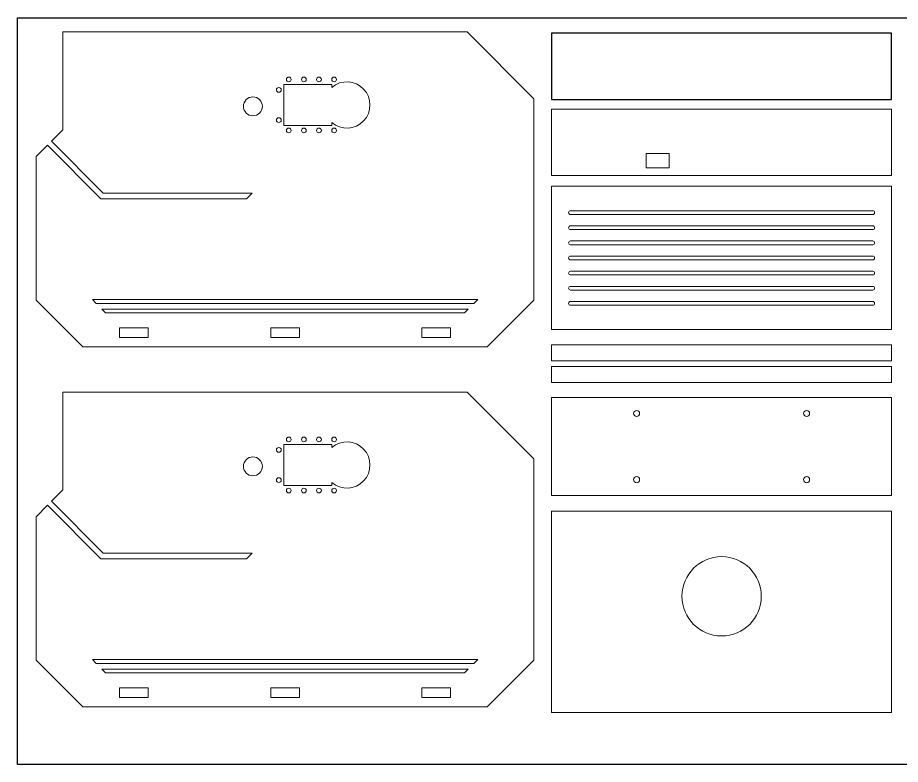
# Model space of a CAD drawing. Header units: millimetres. Extents: x 156 to 951, y 87 to 482.
# Drawn here: x 155.8 to 623.1, y 87 to 482 of the extents above; entities that cross this region are included whole.
import ezdxf

# ---------------------------------------------------------------- set-up
doc = ezdxf.new("R2010")
doc.units = ezdxf.units.MM

# ---------------------------------------------------------------- blocks, each defined once
blk = doc.blocks.new('Yan Plaka')
at = {"color": 7, "linetype": 'Continuous', "lineweight": 15}
for points in [[(-96.21, 31.34), (-123.62, 58.75), (-117.61, 64.76), (-117.61, 116.58), (96.39, 116.58), (131.75, 81.23), (131.75, -25.25), (107, -50), (-107, -50), (-131.75, -25.25), (-131.75, 50.62), (-125.74, 56.63), (-97.45, 28.34), (-20.45, 28.34), (-17.45, 31.34)], [(100, -27), (102, -25), (-102, -25), (-100, -27)], [(-95, -32), (95, -32), (97, -30), (-97, -30)], [(-87.6, -45.1), (-72.4, -45.1), (-72.4, -39.9), (-87.6, -39.9)], [(-7.6, -45.1), (7.6, -45.1), (7.6, -39.9), (-7.6, -39.9)], [(72.4, -45.1), (87.6, -45.1), (87.6, -39.9), (72.4, -39.9)]]:
    blk.add_lwpolyline(points, close=True, dxfattribs=at)
blk.add_lwpolyline([(24.77, 68.65), (24.77, 67.17), (-0.58, 67.17), (-0.58, 88.77), (24.77, 88.77), (24.77, 87.29, -2.167412)], format="xyb", close=True, dxfattribs=at)
for centre, radius in [((1.97, 91.47), 1.25), ((9.97, 91.47), 1.25), ((17.97, 91.47), 1.25), ((25.97, 91.47), 1.25), ((-3.28, 85.97), 1.25), ((-17.01, 77.24), 5), ((-3.28, 69.97), 1.25), ((1.97, 64.47), 1.25), ((9.97, 64.47), 1.25), ((17.97, 64.47), 1.25), ((25.97, 64.47), 1.25)]:
    blk.add_circle(centre, radius, dxfattribs=at)
blk = doc.blocks.new('Arka Izgara')
at = {"color": 7, "linetype": 'Continuous', "lineweight": 15}
blk.add_lwpolyline([(-95.57, -29.47), (84.43, -29.47), (84.43, 46.4), (-95.57, 46.4)], close=True, dxfattribs=at)
for points in [[(74.43, 31.4, 1), (74.43, 33.4), (-85.57, 33.4, 1), (-85.57, 31.4)], [(74.43, 23.4, 1), (74.43, 25.4), (-85.57, 25.4, 1), (-85.57, 23.4)], [(74.43, 15.4, 1), (74.43, 17.4), (-85.57, 17.4, 1), (-85.57, 15.4)], [(74.43, 7.4, 1), (74.43, 9.4), (-85.57, 9.4, 1), (-85.57, 7.4)], [(74.43, -0.6, 1), (74.43, 1.4), (-85.57, 1.4, 1), (-85.57, -0.6)], [(74.43, -8.6, 1), (74.43, -6.6), (-85.57, -6.6, 1), (-85.57, -8.6)], [(74.43, -16.6, 1), (74.43, -14.6), (-85.57, -14.6, 1), (-85.57, -16.6)]]:
    blk.add_lwpolyline(points, format="xyb", close=True, dxfattribs=at)
blk = doc.blocks.new('Arka Serit')
at = {"color": 7, "linetype": 'Continuous', "lineweight": 15}
for points in [[(-74.72, 31.41), (105.28, 31.41), (105.28, 39.91), (-74.72, 39.91)], [(105.28, 28.41), (-74.72, 28.41), (-74.72, 19.91), (105.28, 19.91)]]:
    blk.add_lwpolyline(points, close=True, dxfattribs=at)
blk = doc.blocks.new('Arka Ust')
at = {"color": 7, "linetype": 'Continuous', "lineweight": 15}
blk.add_lwpolyline([(116.59, -25.19), (116.59, 26.63), (-63.41, 26.63), (-63.41, -25.19)], close=True, dxfattribs=at)
for centre in [(-18.41, 18.22), (71.59, 18.22), (-18.41, -16.78), (71.59, -16.78)]:
    blk.add_circle(centre, 1.6, dxfattribs=at)
blk = doc.blocks.new('On Orta')
at = {"color": 7, "linetype": 'Continuous', "lineweight": 15}
blk.add_lwpolyline([(-50.29, -6.95), (129.71, -6.95), (129.71, 99.53), (-50.29, 99.53)], close=True, dxfattribs=at)
blk.add_circle((39.71, 54.53), 21, dxfattribs=at)
blk = doc.blocks.new('Arka Alt')
at = {"color": 7, "linetype": 'Continuous', "lineweight": 15}
for points in [[(-104.69, 23.61), (75.31, 23.61), (75.31, 58.61), (-104.69, 58.61)], [(-42.49, 27.68), (-42.49, 35.21), (-54.69, 35.21), (-54.69, 27.68)]]:
    blk.add_lwpolyline(points, close=True, dxfattribs=at)
blk = doc.blocks.new('On Alt')
blk.add_lwpolyline([(75.31, 58.61), (-104.69, 58.61), (-104.69, 23.61), (75.31, 23.61)], close=True)

msp = doc.modelspace()

# ---------------------------------------------------------------- linework, layer by layer
msp.add_lwpolyline([(155.84, 482.02), (950.84, 482.02), (950.84, 87.02), (155.84, 87.02)], close=True)

# ---------------------------------------------------------------- block references
for name, p in [('Yan Plaka', (297.38, 357.87)), ('On Alt', (543.18, 415.19)), ('Arka Alt', (543.18, 374.92)), ('Arka Izgara', (534.06, 346.49)), ('Arka Serit', (513.21, 269.08)), ('Yan Plaka', (297.38, 167.41)), ('Arka Ust', (501.9, 254.41)), ('On Orta', (488.78, 121.4))]:
    msp.add_blockref(name, p)

doc.saveas('drawing.dxf')
